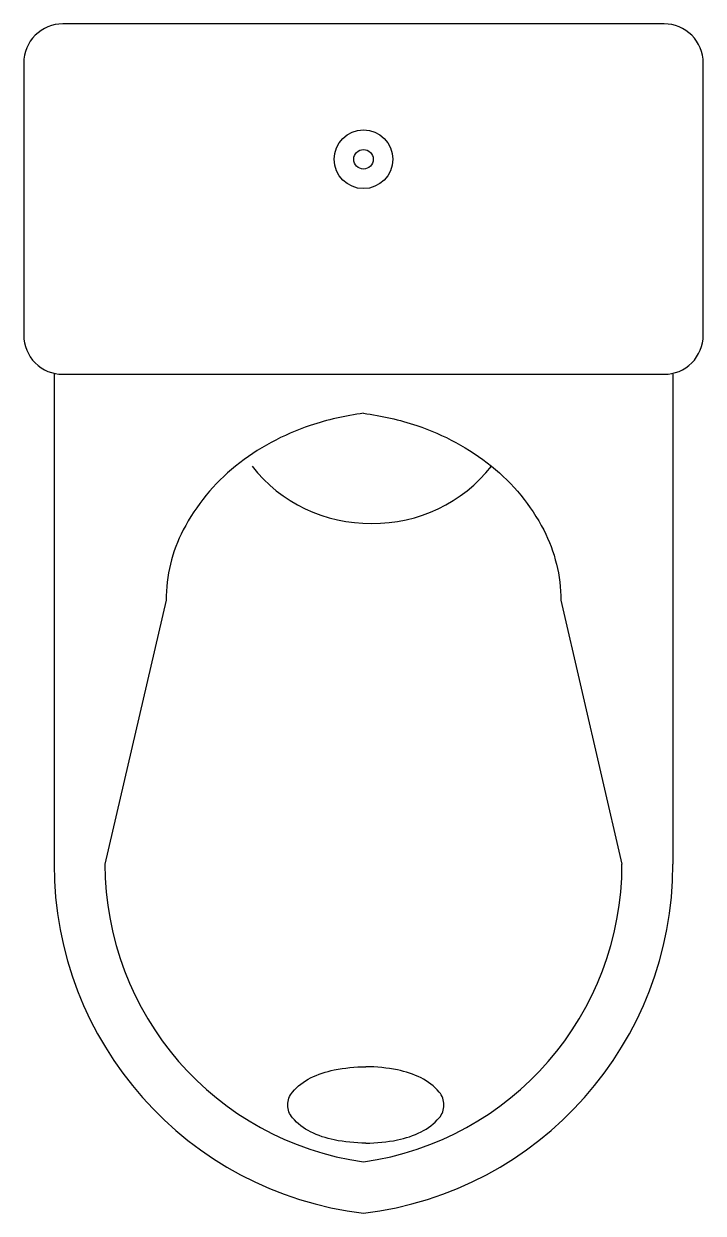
# Model space of a CAD drawing. Header units: inches. Extents: x 35258 to 134537, y 25067 to 83300.
# Drawn here: x 68473.98 to 68487.58, y 39963.23 to 39987.01 of the extents above; entities that cross this region are included whole.
import ezdxf

# ---------------------------------------------------------------- set-up
doc = ezdxf.new("R2010")
doc.units = ezdxf.units.IN
doc.header["$LTSCALE"] = 5
doc.header["$MEASUREMENT"] = 0
doc.layers.add('SANTEH', color=7, linetype='Continuous')

# ---------------------------------------------------------------- blocks, each defined once
blk = doc.blocks.new('A$C051A4A38')
for p, q in [((17.82, 493.49), (17.82, 205.32)), ((382.18, 493.49), (382.18, 205.32)), ((83.84, 360.57), (47.82, 205.32)), ((316.16, 360.57), (352.18, 205.32))]:
    blk.add_line(p, q)
blk.add_lwpolyline([(377, 699.68), (23, 699.68, 0.414214), (0, 676.68), (0, 516.49, 0.414214), (23, 493.49), (377, 493.49, 0.414214), (400, 516.49), (400, 676.68, 0.414214)], format="xyb", close=True)
for points in [[(200, 470.59, 0.046371), (168.65, 463.34, 0.088923), (124.7, 439.48, 0.104957), (93.91, 401.95, 0.120011), (83.84, 360.57, 0.120011)], [(200, 470.59, -0.046371), (231.35, 463.34, -0.088923), (275.3, 439.48, -0.104957), (306.09, 401.95, -0.120011), (316.16, 360.57, -0.120011)], [(201.38, 41.25, -0.049911), (182.76, 43.11, -0.063732), (168.86, 47.83, -0.103622), (158.16, 56.14, -0.177768), (155.38, 63.7, -0.177768), (158.16, 71.27, -0.103622), (168.86, 79.58, -0.063732), (182.76, 84.29, -0.049911), (201.38, 86.15, -0.049911)], [(201.38, 41.25, 0.049911), (220.01, 43.11, 0.063732), (233.91, 47.83, 0.103622), (244.61, 56.14, 0.177768), (247.38, 63.7, 0.177768), (244.61, 71.27, 0.103622), (233.91, 79.58, 0.063732), (220.01, 84.29, 0.049911), (201.38, 86.15, 0.049911)]]:
    blk.add_lwpolyline(points, format="xyb")
for radius in [17.25, 5.75]:
    blk.add_circle((200, 619.99), radius)
for centre, radius, start, end in [((203.46, 493.47), 87.67, 218.01019, 270.90409), ((206.23, 493.47), 87.67, 269.09591, 321.98981), ((224.61, 205.32), 206.79, 180, 263.16375), ((224.61, 205.32), 176.79, 180, 261.99664), ((175.39, 205.32), 176.79, 278.00336, 0), ((175.39, 205.32), 206.79, 276.83625, 0)]:
    blk.add_arc(centre, radius, start, end)

msp = doc.modelspace()

# ---------------------------------------------------------------- block references
at = {"layer": 'SANTEH', "xscale": 0.034, "yscale": 0.034, "zscale": 0.034}
msp.add_blockref('A$C051A4A38', (68473.976, 39963.225), dxfattribs=at)

doc.saveas('drawing.dxf')
